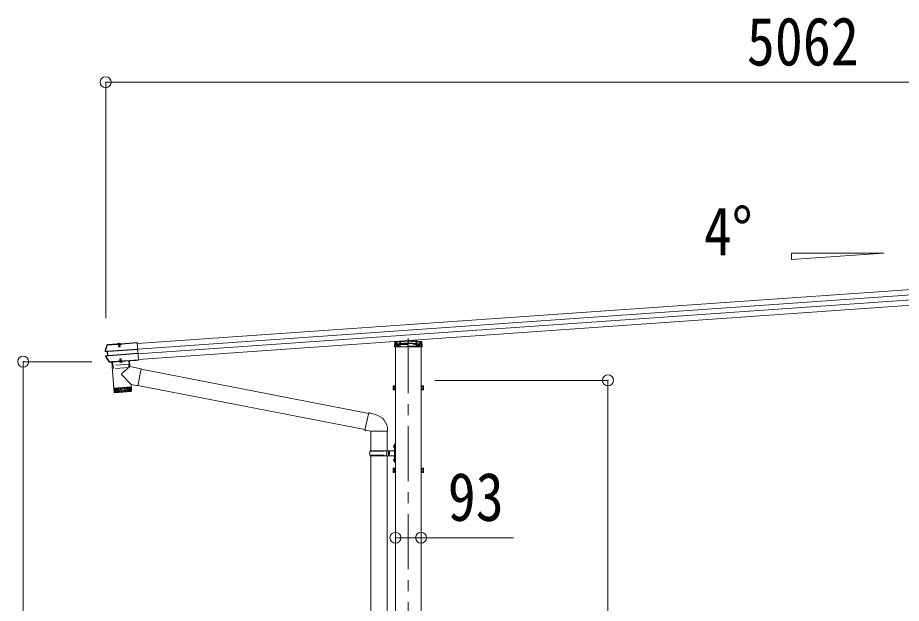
# Model space of a CAD drawing. Units: millimetres at full size, sheet at 1:40; details may follow other scales. Extents: x -11243 to 11243, y -7760 to 7760.
# Drawn here: x 1208 to 4420, y -2460 to -329 of the extents above; entities that cross this region are included whole.
import ezdxf
from ezdxf.enums import TextEntityAlignment as Align

# ---------------------------------------------------------------- set-up
doc = ezdxf.new("R2010")
doc.units = ezdxf.units.MM
doc.header["$LTSCALE"] = 40
doc.header["$PDMODE"] = 32
doc.header["$PDSIZE"] = 40
doc.linetypes.add('CHAIN1', pattern=[8, 5, -1, 1, -1])
doc.linetypes.add('DASHED1', pattern=[1.8, 1.2, -0.6])
for name, color, linetype, lineweight in [('0-1_本体', 5, 'CHAIN1', 9), ('0-3_ELV2', 4, 'Continuous', 9), ('0-6_OTH_LINE', 6, 'Continuous', 9), ('0-7_SHAPE', 4, 'Continuous', 9), ('0-9_OUTLINE', 7, 'Continuous', 9)]:
    doc.layers.add(name, color=color, linetype=linetype, lineweight=lineweight)
doc.styles.add('ＭＳ ゴシック', font='')
doc.styles.get('ＭＳ ゴシック').set_extended_font_data('MS Gothic')

msp = doc.modelspace()

# ---------------------------------------------------------------- linework, layer by layer
at = {"layer": '0-1_本体'}
msp.add_line((2627.85, -1495.26), (2627.85, -3894.54), dxfattribs=at)
at = {"layer": '0-3_ELV2'}
for p, q in [((6505.06, -1174.27), (1642.5, -1514.3)), ((6506.48, -1194.58), (1643.92, -1534.61)), ((6507.69, -1211.82), (1645.13, -1551.84)), ((6509.11, -1232.13), (1646.55, -1572.15)), ((2579.43, -1507.4), (2627.85, -1504.01)), ((2627.85, -1504.01), (2676.26, -1507.4)), ((2627.85, -1504.01), (2627.85, -1504.95)), ((2657.66, -1501.48), (2657.95, -1506.12)), ((2677.19, -1508.33), (2678.3, -1526.41)), ((1534.14, -1518.68), (1533.95, -1518.82)), ((1533.95, -1518.82), (1534.05, -1520.29)), ((1534.05, -1520.29), (1534.18, -1520.21)), ((1534.37, -1518.66), (1534.14, -1518.68)), ((1534.25, -1520.17), (1534.14, -1518.68)), ((1534.18, -1520.21), (1534.25, -1520.17)), ((1534.25, -1520.17), (1569.86, -1517.68)), ((1534.37, -1518.66), (1569.75, -1516.18)), ((1643.95, -1535.07), (1536.83, -1542.56)), ((1536.91, -1543.79), (1644.04, -1536.3)), ((1568.57, -1517.89), (1568.71, -1519.86)), ((1585.67, -1518.67), (1568.71, -1519.86)), ((1569.86, -1517.68), (1569.75, -1516.18)), ((1570, -1516.98), (1569.75, -1516.18)), ((1569.93, -1518.27), (1569.9, -1517.8)), ((1584.24, -1517.27), (1569.93, -1518.27)), ((1583.99, -1516.13), (1570.02, -1517.11)), ((1570.02, -1517.11), (1570.1, -1518.26)), ((1571.15, -1517.03), (1571.14, -1516.83)), ((1582.42, -1516.79), (1571.73, -1517.54)), ((1574.09, -1517.98), (1574.19, -1519.47)), ((1574.68, -1518.74), (1574.81, -1518.22)), ((1574.68, -1518.74), (1579.67, -1518.39)), ((1574.68, -1518.74), (1575.16, -1525.62)), ((1575.11, -1518.71), (1575.02, -1518.21)), ((1575.11, -1518.71), (1575.66, -1526.51)), ((1575.16, -1525.62), (1580.15, -1525.27)), ((1579.23, -1518.42), (1579.26, -1517.91)), ((1579.23, -1518.42), (1579.78, -1526.22)), ((1579.67, -1518.39), (1579.46, -1517.9)), ((1579.47, -1527.02), (1580.15, -1525.27)), ((1579.67, -1518.39), (1580.15, -1525.27)), ((1580.18, -1519.05), (1580.08, -1517.56)), ((1581.73, -1517.74), (1581.66, -1516.84)), ((1582.92, -1516.21), (1582.91, -1516.01)), ((1584.12, -1515.18), (1583.99, -1516)), ((1583.99, -1516.13), (1584.07, -1517.28)), ((1584.12, -1515.18), (1642.28, -1511.11)), ((1584.22, -1516.68), (1584.12, -1515.18)), ((1584.2, -1516.8), (1584.22, -1516.68)), ((1585.53, -1516.71), (1584.2, -1516.8)), ((1584.2, -1516.8), (1584.24, -1517.27)), ((1584.22, -1516.68), (1642.38, -1512.61)), ((1585.53, -1516.71), (1585.67, -1518.67)), ((1642.28, -1511.11), (1646.78, -1575.55)), ((2578.91, -1515.9), (2627.85, -1512.48)), ((2581.35, -4398.68), (2581.35, -1526.41)), ((2627.85, -1512.48), (2676.78, -1515.9)), ((2627.85, -1512.48), (2627.85, -1513.42)), ((2674.35, -4398.68), (2674.35, -1526.41)), ((1533.01, -1544.06), (1528.26, -1543.49)), ((1534.42, -1542.72), (1528.44, -1542.01)), ((1529.78, -1560.62), (1535.57, -1559.05)), ((1533.93, -1544), (1533.01, -1544.06)), ((1534.9, -1557.87), (1533.98, -1557.93)), ((1535.34, -1542.66), (1534.42, -1542.72)), ((1535.57, -1559.05), (1534.42, -1542.72)), ((1534.65, -1544.06), (1535.18, -1544.02)), ((1536.48, -1558.99), (1535.57, -1559.05)), ((1536.12, -1557.67), (1535.58, -1557.71)), ((1535.95, -1542.68), (1535.72, -1542.69)), ((1536.83, -1558.91), (1537.05, -1558.89)), ((1537.88, -1557.66), (1645.01, -1550.17)), ((1537.97, -1558.89), (1645.09, -1551.4)), ((1580.08, -1570.19), (1579.4, -1571.94)), ((1584.39, -1571.59), (1579.4, -1571.94)), ((1579.74, -1576.74), (1579.4, -1571.94)), ((1580.16, -1576.61), (1579.77, -1570.99)), ((1583.47, -1569.95), (1580.08, -1570.19)), ((1584.39, -1571.59), (1583.47, -1569.95)), ((1584.29, -1576.32), (1583.89, -1570.7)), ((1584.73, -1576.39), (1584.39, -1571.59)), ((1637.9, -1574.67), (1646.68, -1574.06)), ((1543.01, -1581.3), (1543.73, -1581.25)), ((1543.38, -1582.78), (1543.83, -1582.75)), ((1543.73, -1581.25), (1543.83, -1582.75)), ((1549.99, -1581.95), (1544.01, -1582.37)), ((1549.89, -1580.46), (1549.99, -1581.95)), ((1549.99, -1581.41), (1550, -1581.41)), ((1550.22, -1582.31), (1549.99, -1581.95)), ((1550.11, -1580.81), (1631.52, -1575.12)), ((1550.11, -1580.81), (1550.22, -1582.31)), ((1550.22, -1582.31), (1631.62, -1576.61)), ((1550.55, -1582.27), (1614.4, -1577.81)), ((1576.61, -1580.7), (1576.59, -1580.45)), ((1588.38, -1579.88), (1576.61, -1580.7)), ((1588.38, -1579.88), (1588.36, -1579.63)), ((1631.52, -1575.12), (1631.62, -1576.61)), ((1631.79, -1576.23), (1631.62, -1576.61)), ((1631.69, -1574.74), (1631.79, -1576.23)), ((1637.78, -1575.82), (1631.79, -1576.23)), ((1637.67, -1574.32), (1637.78, -1575.82)), ((1638, -1576.17), (1637.78, -1575.82)), ((1637.9, -1574.67), (1638, -1576.17)), ((1638, -1576.17), (1646.78, -1575.55)), ((1639.2, -1574.58), (1639.3, -1576.08)), ((1639.27, -1575.68), (1646.76, -1575.16)), ((2572.65, -1669.68), (2573.23, -1668.68)), ((2572.65, -1669.68), (2572.65, -1682.68)), ((2578.15, -1668.68), (2573.23, -1668.68)), ((2578.15, -1668.48), (2578.15, -1683.49)), ((2579.75, -1668.93), (2578.15, -1668.93)), ((2675.95, -1668.93), (2677.55, -1668.93)), ((2677.55, -1668.48), (2677.55, -1683.49)), ((2677.55, -1668.48), (2682.46, -1668.48)), ((2683.05, -1669.48), (2682.46, -1668.48)), ((2683.05, -1669.48), (2683.05, -1682.48)), ((2572.65, -1682.68), (2573.23, -1683.69)), ((2578.15, -1672.43), (2573.23, -1672.43)), ((2578.15, -1679.94), (2573.23, -1679.94)), ((2578.15, -1683.69), (2573.23, -1683.69)), ((2578.14, -1676.48), (2579.75, -1676.48)), ((2578.15, -1675.48), (2579.75, -1675.48)), ((2578.15, -1683.03), (2579.75, -1683.03)), ((2677.55, -1675.48), (2675.95, -1675.48)), ((2677.55, -1676.48), (2675.95, -1676.48)), ((2677.55, -1683.03), (2675.95, -1683.03)), ((2677.55, -1672.23), (2682.46, -1672.23)), ((2677.55, -1679.74), (2682.46, -1679.74)), ((2677.55, -1683.49), (2682.46, -1683.49)), ((2683.05, -1682.48), (2682.46, -1683.49)), ((2572.65, -1969.68), (2573.23, -1968.68)), ((2572.65, -1969.68), (2572.65, -1982.68)), ((2572.65, -1982.68), (2573.23, -1983.69)), ((2578.15, -1968.68), (2573.23, -1968.68)), ((2578.15, -1972.43), (2573.23, -1972.43)), ((2578.15, -1979.94), (2573.23, -1979.94)), ((2578.15, -1983.69), (2573.23, -1983.69)), ((2578.14, -1976.48), (2579.75, -1976.48)), ((2578.15, -1968.48), (2578.15, -1983.49)), ((2579.75, -1968.93), (2578.15, -1968.93)), ((2578.15, -1975.48), (2579.75, -1975.48)), ((2578.15, -1983.03), (2579.75, -1983.03)), ((2675.95, -1968.93), (2677.55, -1968.93)), ((2677.55, -1975.48), (2675.95, -1975.48)), ((2677.55, -1976.48), (2675.95, -1976.48)), ((2677.55, -1983.03), (2675.95, -1983.03)), ((2677.55, -1968.48), (2677.55, -1983.49)), ((2677.55, -1968.48), (2682.46, -1968.48)), ((2677.55, -1972.23), (2682.46, -1972.23)), ((2677.55, -1979.74), (2682.46, -1979.74)), ((2677.55, -1983.49), (2682.46, -1983.49)), ((2683.05, -1969.48), (2682.46, -1968.48)), ((2683.05, -1982.48), (2682.46, -1983.49)), ((2683.05, -1969.48), (2683.05, -1982.48))]:
    msp.add_line(p, q, dxfattribs=at)
at = {"layer": '0-3_ELV2', "linetype": 'DASHED1'}
for p, q in [((2581.45, -1509.26), (2580.4, -1526.41)), ((2627.85, -1506.02), (2581.45, -1509.26)), ((2584.65, -1509.04), (2584.65, -1522.68)), ((2585.85, -1508.95), (2585.85, -1524.41)), ((2597.09, -1516.85), (2597.77, -1505.66)), ((2599.78, -1505.52), (2598.51, -1526.41)), ((2674.24, -1509.26), (2627.85, -1506.02)), ((2655.67, -1501.62), (2657.18, -1526.41)), ((2657.95, -1506.12), (2658.6, -1516.85)), ((2669.85, -1508.95), (2669.85, -1524.41)), ((2671.05, -1509.04), (2671.05, -1522.68)), ((2675.29, -1526.41), (2674.24, -1509.26)), ((1572.35, -1516.92), (1572.28, -1517.17)), ((1572.41, -1516.39), (1581.59, -1515.75)), ((1572.49, -1517.49), (1572.41, -1516.39)), ((1574.48, -1514.01), (1575.87, -1516.38)), ((1574.81, -1518.22), (1574.92, -1517.83)), ((1574.92, -1517.83), (1574.84, -1516.72)), ((1574.99, -1518.21), (1574.85, -1516.22)), ((1575.02, -1518.21), (1574.9, -1517.62)), ((1577.06, -1516.91), (1575.87, -1516.38)), ((1577.06, -1516.91), (1578.16, -1516.22)), ((1579.21, -1513.68), (1578.16, -1516.22)), ((1579.28, -1517.91), (1579.14, -1515.92)), ((1579.31, -1517.52), (1579.23, -1516.41)), ((1579.26, -1517.91), (1579.29, -1517.31)), ((1579.46, -1517.9), (1579.31, -1517.52)), ((1581.66, -1516.84), (1581.59, -1515.75)), ((1581.72, -1516.26), (1581.82, -1516.5)), ((2578.98, -1515.91), (2676.71, -1515.91)), ((2580.87, -1518.71), (2585.85, -1518.71)), ((2580.92, -1517.91), (2674.77, -1517.91)), ((2627.85, -1514.49), (2580.93, -1517.77)), ((2584.65, -1522.68), (2585.65, -1524.41)), ((2670.05, -1524.41), (2585.65, -1524.41)), ((2587.35, -1517.32), (2587.35, -1524.41)), ((2590.45, -1517.91), (2590.45, -1524.41)), ((2590.57, -1517.91), (2590.57, -1524.41)), ((2590.85, -1517.07), (2590.85, -1524.41)), ((2590.85, -1522.68), (2593.85, -1522.68)), ((2593.85, -1516.86), (2593.85, -1524.41)), ((2601.85, -1515.91), (2601.85, -1517.91)), ((2606.35, -1518.71), (2606.35, -1515.99)), ((2607.85, -1518.71), (2606.35, -1518.71)), ((2607.85, -1515.88), (2607.85, -1518.71)), ((2674.76, -1517.77), (2627.85, -1514.49)), ((2647.85, -1518.71), (2647.85, -1515.88)), ((2647.85, -1518.71), (2649.35, -1518.71)), ((2649.35, -1515.99), (2649.35, -1518.71)), ((2653.85, -1517.91), (2653.85, -1515.91)), ((2661.85, -1516.86), (2661.85, -1524.41)), ((2661.85, -1522.68), (2664.85, -1522.68)), ((2664.85, -1517.07), (2664.85, -1524.41)), ((2665.12, -1517.91), (2665.12, -1524.41)), ((2665.25, -1517.91), (2665.25, -1524.41)), ((2668.35, -1517.32), (2668.35, -1524.41)), ((2669.85, -1518.71), (2674.82, -1518.71)), ((2670.05, -1524.41), (2671.05, -1522.68)), ((1580.16, -1582.79), (1581.32, -1579.99)), ((1582.42, -1579.3), (1581.32, -1579.99)), ((1582.42, -1579.3), (1583.61, -1579.83)), ((1585.15, -1582.44), (1583.61, -1579.83))]:
    msp.add_line(p, q, dxfattribs=at)
at = {"layer": '0-3_ELV2'}
for points in [[(2678.3, -1526.41), (2577.4, -1526.41), (2578.5, -1508.33)], [(1527.35, -1540.36), (1530.16, -1530.7), (1533.18, -1521.09)], [(1569.86, -1517.68), (1569.9, -1517.8), (1568.57, -1517.89)], [(1581.73, -1517.74), (1572.55, -1518.38), (1572.49, -1517.49)], [(1575.16, -1525.62), (1576.08, -1527.26), (1579.47, -1527.02)], [(1541.96, -1580.82), (1535.4, -1571.79), (1529.04, -1562.61)], [(1529.38, -1559.18), (1533.98, -1557.93), (1533.01, -1544.06)], [(1550.11, -1580.81), (1549.89, -1580.46), (1543.9, -1580.87), (1543.73, -1581.25)], [(1543.9, -1580.87), (1544.01, -1582.37), (1543.83, -1582.75)], [(1614.83, -1576.78), (1614.76, -1575.78), (1549.91, -1580.31), (1549.98, -1581.31)], [(1637.9, -1574.67), (1637.67, -1574.32), (1631.69, -1574.74), (1631.52, -1575.12)], [(2581.35, -1667.48), (2579.75, -1667.48), (2579.75, -1684.48), (2581.35, -1684.48)], [(2674.35, -1667.48), (2675.95, -1667.48), (2675.95, -1684.48), (2674.35, -1684.48)], [(2581.35, -1967.48), (2579.75, -1967.48), (2579.75, -1984.48), (2581.35, -1984.48)], [(2674.35, -1967.48), (2675.95, -1967.48), (2675.95, -1984.48), (2674.35, -1984.48)]]:
    msp.add_lwpolyline(points, dxfattribs=at)
for centre, radius, start, end in [((2579.5, -1508.39), 1, 94, 176.5), ((2676.19, -1508.39), 1, 3.5, 86), ((1528.59, -1540.71), 2.8, 164.31277, 263.16971), ((2009.2, -1675.69), 502, 162.04537, 164.31277), ((1528.6, -1540.71), 1.3, 164.24366, 263.03582), ((1534.68, -1521.93), 3.19, 103.22631, 162.05142), ((1534.32, -1521.46), 1.2, 102.71221, 162.01357), ((1571.69, -1516.8), 0.55, 142.43917, 184), ((1571.7, -1516.99), 0.545, 184, 274), ((1577.35, -1521.15), 7.7, 45.56083, 142.43917), ((1582.38, -1516.25), 0.545, 274, 4), ((1582.36, -1516.05), 0.55, 4, 45.56083), ((2578.98, -1516.9), 1, 94, 176.5), ((2676.71, -1516.9), 1, 3.5, 86), ((1530.12, -1561.88), 2.8, 105.16971, 214.06629), ((1943.65, -1282.25), 502, 214.06629, 216.59248), ((1530.12, -1561.88), 1.3, 105.30295, 214.13631), ((1543.16, -1579.6), 3.19, 216.58984, 274.01289), ((1542.92, -1580.11), 1.2, 216.62025, 274.01295), ((1550.98, -1581.24), 1, 184, 274), ((1582.15, -1575.35), 7.7, 223.98312, 324.01688), ((1613.83, -1576.85), 1, 274, 4), ((2575.97, -1670.55), 3.32, 145.61575, 214.38425), ((2679.72, -1670.36), 3.32, 325.61575, 34.38425), ((2585.06, -1676.18), 12.42, 162.41205, 197.58795), ((2575.97, -1681.81), 3.32, 145.61575, 214.38425), ((2679.72, -1681.61), 3.32, 325.61575, 34.38425), ((2670.63, -1675.98), 12.42, 342.41205, 17.58795), ((2585.06, -1976.18), 12.42, 162.41205, 197.58795), ((2575.97, -1970.55), 3.32, 145.61575, 214.38425), ((2575.97, -1981.81), 3.32, 145.61575, 214.38425), ((2679.72, -1970.36), 3.32, 325.61575, 34.38425), ((2679.72, -1981.61), 3.32, 325.61575, 34.38425), ((2670.63, -1975.98), 12.42, 342.41205, 17.58795)]:
    msp.add_arc(centre, radius, start, end, dxfattribs=at)
at = {"layer": '0-3_ELV2', "linetype": 'DASHED1'}
for centre, radius, start, end in [((1571.8, -1517.03), 0.5, 274, 344), ((1573.12, -1517.14), 0.8, 94, 164), ((1574.34, -1516.75), 0.5, 4, 94), ((1579.73, -1516.38), 0.5, 94, 184), ((1580.99, -1516.59), 0.8, 24, 94), ((1582.28, -1516.3), 0.5, 204, 274), ((2578.98, -1516.91), 1, 90, 176.5), ((2676.71, -1516.91), 1, 3.5, 90)]:
    msp.add_arc(centre, radius, start, end, dxfattribs=at)
at = {"layer": '0-3_ELV2'}
for centre, major_axis, ratio, start_param, end_param in [((1570.22, -1520.17), (-0.22, 3.19), 0.014286, 5.9883828, 6.2220988), ((1584.21, -1519.19), (-0.22, 3.19), 0.014286, 0.0610865, 0.2948025), ((1536.95, -1544.37), (3.03, -0.36), 0.014525, 2.4375911, 3.0658321), ((1537.84, -1557.06), (2.95, 0.8), 0.014957, 3.2171785, 3.8372566), ((1536.95, -1544.37), (2.99, 0.21), 0.19438, 1.5707963, 2.1939282), ((1536.85, -1542.84), (1.52, -0.18), 0.014525, 2.4126357, 3.0658321), ((1536.85, -1542.85), (1.5, 0.1), 0.19438, 1.5707963, 2.2034964), ((1537.84, -1557.08), (2.99, 0.21), 0.19438, 4.0848352, 4.712389), ((1537.95, -1558.59), (1.48, 0.4), 0.014957, 3.2171785, 3.8435615), ((1537.95, -1558.6), (1.5, 0.1), 0.19438, 4.0561004, 4.712389)]:
    msp.add_ellipse(centre, major_axis=major_axis, ratio=ratio, start_param=start_param, end_param=end_param, dxfattribs=at)
at = {"layer": '0-6_OTH_LINE'}
for p, q in [((6589.63, -563.6), (1527.8, -563.6)), ((1527.8, -563.6), (1527.8, -1422.49)), ((1227.8, -1580.79), (1477.8, -1580.79)), ((1227.8, -3848.68), (1227.8, -1580.79)), ((3353.85, -1648.68), (2724.35, -1648.68)), ((3353.85, -3848.68), (3353.85, -1648.68)), ((2581.35, -2221.38), (2674.35, -2221.38)), ((2674.35, -2221.38), (3010.5, -2221.38))]:
    msp.add_line(p, q, dxfattribs=at)
for p in [(1527.8, -563.6), (1227.8, -1580.79), (3353.85, -1648.68), (2581.35, -2221.38), (2674.35, -2221.38)]:
    msp.add_point(p, dxfattribs=at)
at = {"layer": '0-7_SHAPE'}
for p, q in [((4020.59, -1185.22), (4356.59, -1185.22)), ((4020.59, -1208.72), (4020.59, -1185.22)), ((4356.59, -1185.22), (4020.59, -1208.72))]:
    msp.add_line(p, q, dxfattribs=at)
at = {"layer": '0-9_OUTLINE'}
for p, q in [((1550.49, -1582.28), (1557.11, -1677.05)), ((1615.79, -1598.62), (1587.48, -1622.08)), ((1614.33, -1577.82), (1615.79, -1598.62)), ((1656.54, -1606.55), (1615.79, -1598.62)), ((1620.35, -1663.89), (1587.08, -1629.41)), ((1656.54, -1606.55), (1644.48, -1668.59)), ((2483.92, -1769), (1656.24, -1608.12)), ((1620.35, -1663.89), (1620.96, -1672.58)), ((1620.35, -1663.89), (1644.48, -1668.59)), ((2470.32, -1827.48), (1644.79, -1667.01)), ((1557.11, -1677.05), (1620.96, -1672.58)), ((1621.03, -1673.58), (1557.18, -1678.05)), ((1557.18, -1678.05), (1558.32, -1691.05)), ((1558.9, -1692.58), (1557.88, -1678)), ((1558.32, -1691), (1621.71, -1686.57)), ((1559.11, -1677.91), (1560.15, -1692.87)), ((1561.97, -1692.75), (1560.92, -1677.78)), ((1618.92, -1689.77), (1561.52, -1693.78)), ((1561.6, -1676.73), (1561.69, -1677.73)), ((1563.28, -1677.62), (1564.33, -1692.58)), ((1567.19, -1692.38), (1566.14, -1677.42)), ((1570.5, -1692.15), (1569.45, -1677.19)), ((1573.14, -1676.93), (1574.19, -1691.89)), ((1577.15, -1676.65), (1578.19, -1691.61)), ((1581.38, -1676.35), (1582.43, -1691.32)), ((1585.77, -1676.05), (1586.81, -1691.01)), ((1590.22, -1675.74), (1591.27, -1690.7)), ((1594.65, -1675.43), (1595.69, -1690.39)), ((1598.97, -1675.12), (1600.02, -1690.09)), ((1603.1, -1674.84), (1604.15, -1689.8)), ((1606.96, -1674.57), (1608, -1689.53)), ((1610.47, -1674.32), (1611.51, -1689.28)), ((1613.56, -1674.1), (1614.61, -1689.07)), ((1616.18, -1673.92), (1617.22, -1688.88)), ((1616.47, -1672.9), (1616.52, -1673.9)), ((1618.27, -1673.77), (1619.31, -1688.74)), ((1619.79, -1673.67), (1620.84, -1688.63)), ((1621.71, -1686.62), (1621.03, -1673.58)), ((2484.28, -1767.44), (2469.92, -1829.2)), ((2484.28, -1767.44), (2508.6, -1773.25)), ((2469.92, -1829.2), (2490, -1833.74)), ((2469.92, -1829.2), (2473.92, -1831.87)), ((2474.8, -1830.3), (2473.92, -1831.87)), ((2552.74, -1829.57), (2552.74, -1833.74)), ((2490, -1833.74), (2552.74, -1833.74)), ((2491.37, -1833.74), (2491.37, -1904.74)), ((2551.37, -1833.74), (2551.37, -1904.74)), ((2575.04, -1887.59), (2577.09, -1888.59)), ((2576.31, -1885.59), (2576.95, -1885.59)), ((2576.31, -1885.59), (2576.31, -1893.89)), ((2576.31, -1893.89), (2576.95, -1893.89)), ((2576.95, -1885.59), (2577.35, -1885.99)), ((2577.09, -1888.59), (2577.7, -1889.74)), ((2577.35, -1881.74), (2580.35, -1880.24)), ((2577.35, -1881.74), (2577.35, -1945.74)), ((2580.35, -1880.24), (2580.35, -1947.24)), ((2580.35, -1880.24), (2581.35, -1880.24)), ((2488.37, -1906.74), (2538.71, -1906.74)), ((2488.37, -1920.74), (2538.71, -1920.74)), ((2489.37, -1904.74), (2575.37, -1904.74)), ((2489.37, -1904.74), (2489.37, -1906.74)), ((2489.37, -1922.74), (2489.37, -1920.74)), ((2489.37, -1922.74), (2575.37, -1922.74)), ((2491.36, -1922.74), (2491.36, -2764.71)), ((2548.37, -1904.74), (2548.37, -1909.24)), ((2548.37, -1909.24), (2550.37, -1909.24)), ((2548.37, -1922.74), (2548.37, -1918.24)), ((2548.37, -1918.24), (2550.37, -1918.24)), ((2550.37, -1909.24), (2550.37, -1918.24)), ((2551.36, -1922.74), (2551.36, -2764.71)), ((2556.35, -1904.74), (2556.35, -1922.74)), ((2556.35, -1909.24), (2559.35, -1909.24)), ((2556.35, -1918.24), (2559.35, -1918.24)), ((2559.35, -1909.24), (2559.35, -1918.24)), ((2575.04, -1935.59), (2577.09, -1936.59)), ((2576.31, -1933.59), (2576.95, -1933.59)), ((2576.31, -1933.59), (2576.31, -1941.89)), ((2576.31, -1941.89), (2576.95, -1941.89)), ((2576.95, -1933.59), (2576.95, -1941.89)), ((2576.95, -1933.59), (2577.35, -1933.99)), ((2576.95, -1941.89), (2577.35, -1941.49)), ((2577.09, -1936.59), (2577.7, -1937.74)), ((2577.35, -1945.74), (2580.35, -1947.24)), ((2580.35, -1947.24), (2581.35, -1947.24))]:
    msp.add_line(p, q, dxfattribs=at)
at = {"layer": '0-9_OUTLINE', "linetype": 'DASHED1'}
for p, q in [((1552.7, -1582.12), (1553.84, -1593.59)), ((1612.26, -1589.99), (1554.37, -1594.04)), ((1555.85, -1605.48), (1554.57, -1594.02)), ((1611.79, -1602.05), (1556.38, -1605.93)), ((1612.25, -1601.54), (1611.93, -1590.01)), ((1612.25, -1577.96), (1612.72, -1589.47))]:
    msp.add_line(p, q, dxfattribs=at)
at = {"layer": '0-9_OUTLINE'}
for points in [[(2484.28, -1767.44), (2489, -1767), (2489.15, -1768.61)], [(2575.04, -1891.89), (2577.09, -1890.89), (2577.7, -1889.74)], [(2576.95, -1885.59), (2576.95, -1893.89), (2577.35, -1893.49)], [(2575.04, -1939.89), (2577.09, -1938.89), (2577.7, -1937.74)]]:
    msp.add_lwpolyline(points, dxfattribs=at)
at = {"layer": '0-9_OUTLINE', "linetype": 'DASHED1'}
for centre, start, end in [((1554.33, -1593.54), 185.67065, 274), ((1556.35, -1605.43), 186.38594, 274), ((1611.75, -1601.55), 274, 1.61406), ((1612.22, -1589.49), 274, 2.32935)]:
    msp.add_arc(centre, 0.5, start, end, dxfattribs=at)
at = {"layer": '0-9_OUTLINE'}
for centre, radius, start, end in [((1590.67, -1625.93), 5, 129.65551, 223.97399), ((1561.31, -1690.79), 3, 185, 274.04832), ((1618.71, -1686.77), 3, 274, 3), ((2494.74, -1829.57), 58, 0, 76.56538), ((2580.64, -1889.74), 6, 136.21765, 223.78235), ((2537.12, -1913.74), 49.25, 171.82876, 180.00002), ((2537.12, -1913.74), 49.25, 180.00002, 188.17127), ((2538.71, -1904.74), 2, 270, 359.99998), ((2538.71, -1922.74), 2, 0.00005, 90.00004), ((2575.35, -1902.74), 2, 270, 359.99998), ((2575.35, -1924.74), 2, 0.00005, 90.00004), ((2580.64, -1937.74), 6, 136.21765, 223.78235)]:
    msp.add_arc(centre, radius, start, end, dxfattribs=at)

# ---------------------------------------------------------------- texts
at = {"layer": '0-6_OTH_LINE', "color": 7, "style": 'ＭＳ ゴシック', "width": 0.85}
for s, p in [('5062', (3858.71, -555.6)), ('93', (2771.37, -2212.9))]:
    msp.add_text(s, height=176, dxfattribs=at).set_placement(p, align=Align.BOTTOM_LEFT)
at = {"layer": '0-7_SHAPE', "color": 7, "style": 'ＭＳ ゴシック', "width": 0.85}
msp.add_text('4°', height=176, dxfattribs=at).set_placement((3702.3, -1246.44), align=Align.BOTTOM_LEFT)

doc.saveas('drawing.dxf')
